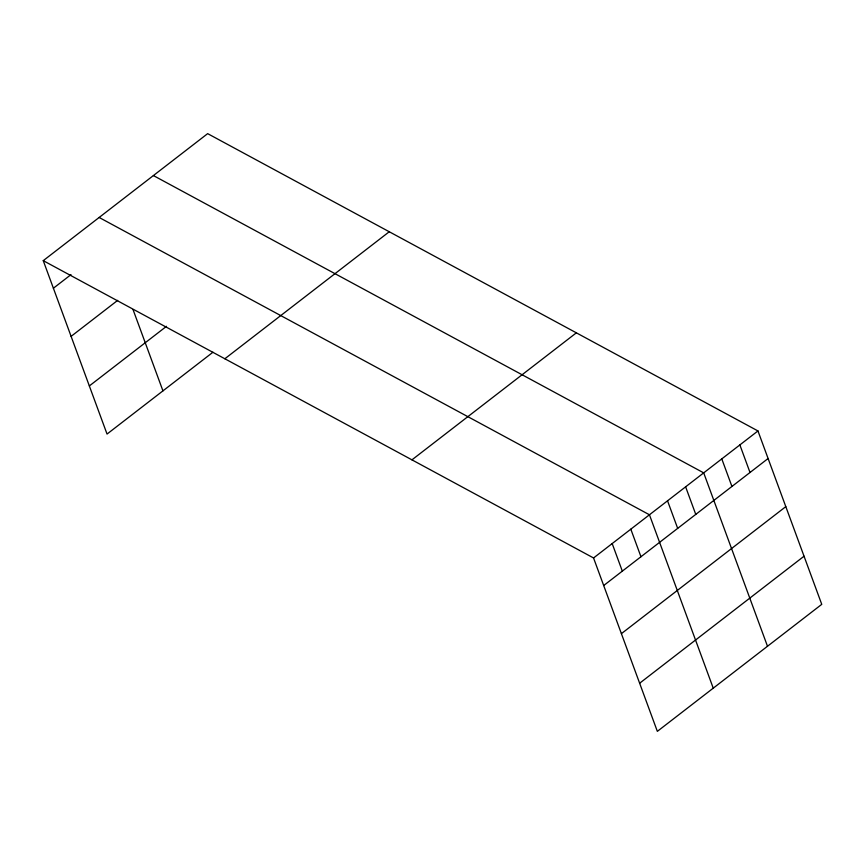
<?xml version="1.0" encoding="UTF-8"?>
<svg xmlns="http://www.w3.org/2000/svg" width="865" height="865" viewBox="0 0 865 865"><rect width="100%" height="100%" fill="white"/><g stroke="black" fill="none" stroke-linecap="round" stroke-linejoin="round"><path stroke-width="1.3" d="M43.25 260.657L207.654 133.643L757.956 430.943L821.75 604.343L657.346 731.357L593.552 557.968L43.25 260.657L107.044 434.057L212.941 352.239M53.392 288.229L70.995 274.637M71.103 336.355L117.683 300.36M89.344 385.931L166.513 326.31M224.846 358.77L389.25 231.755M411.945 459.856L576.35 332.841M593.552 557.968L757.956 430.943M603.694 585.529L768.098 458.515M621.394 633.656L785.798 506.641M639.635 683.231L804.039 556.217M153.397 175.563L703.699 472.863L767.493 646.252M99.151 217.472L649.442 514.772L713.247 688.172M739.867 444.913L750.009 472.485M721.788 458.893L731.931 486.454M685.621 486.833L695.763 514.405M667.531 500.803L677.673 528.374M630.812 529.175L640.954 556.736M612.182 543.566L622.324 571.138M133.08 309.692L162.944 390.872"/></g></svg>
